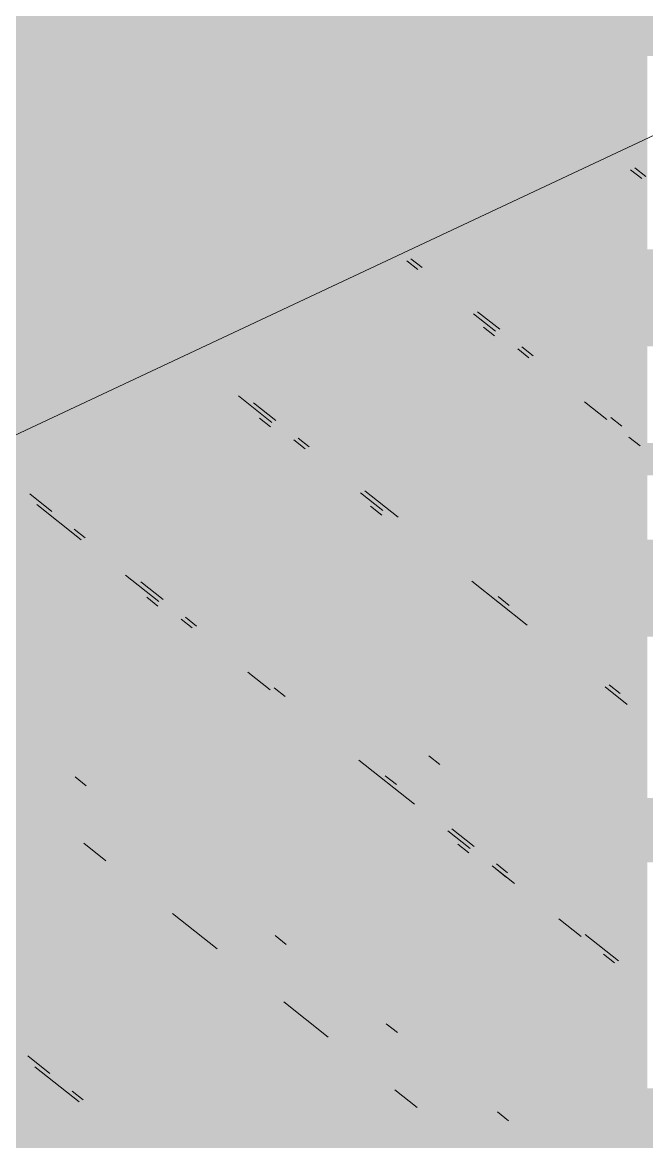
# Paper-space layout '03 3D Building and Roof' of a CAD drawing. Header units: millimetres. Extents: x 5 to 415, y 5 to 292.
# Drawn here: x 257.98 to 259.845, y 86.311 to 89.656 of the extents above; entities that cross this region are included whole.
import ezdxf

# ---------------------------------------------------------------- set-up
doc = ezdxf.new("R2010")
doc.units = ezdxf.units.MM
doc.layers.add('EXISTING', color=7, linetype='Continuous')
doc.layers.add('IMAGES', color=7, linetype='Continuous')

# ---------------------------------------------------------------- blocks, each defined once
blk = doc.blocks.new('SHEET_03')
at = {"layer": 'EXISTING', "color": 250, "lineweight": 9}
for p, q in [((257.3087, 88.1174), (260.9688, 89.8357)), ((259.7972, 89.2153), (259.8304, 89.1889)), ((259.8429, 89.1948), (259.8097, 89.2211)), ((259.1283, 88.9431), (259.1615, 88.9168)), ((259.174, 88.9227), (259.1408, 88.949)), ((259.3274, 88.7851), (259.3938, 88.7324)), ((259.4063, 88.7383), (259.3399, 88.791)), ((259.3907, 88.7188), (259.3575, 88.7451)), ((259.4602, 88.6798), (259.4934, 88.6534)), ((259.5059, 88.6593), (259.4727, 88.6856)), ((258.6253, 88.5393), (258.7249, 88.4603)), ((258.7374, 88.4662), (258.671, 88.5189)), ((259.6594, 88.5217), (259.7258, 88.469)), ((258.7218, 88.4467), (258.6886, 88.473)), ((259.7715, 88.4486), (259.7383, 88.4749)), ((258.7913, 88.4076), (258.8245, 88.3813)), ((258.837, 88.3872), (258.8038, 88.4135)), ((259.7922, 88.4164), (259.8254, 88.39)), ((258.0685, 88.1941), (258.0021, 88.2468)), ((258.9905, 88.2496), (259.0569, 88.1969)), ((259.1026, 88.1765), (259.003, 88.2555)), ((258.0228, 88.2146), (258.1556, 88.1092)), ((259.0537, 88.1833), (259.0206, 88.2096)), ((258.1681, 88.1151), (258.1349, 88.1414)), ((258.2884, 88.0038), (258.388, 87.9248)), ((258.4005, 87.9307), (258.3341, 87.9834)), ((259.3224, 87.9862), (259.4884, 87.8545)), ((258.3848, 87.9112), (258.3516, 87.9375)), ((259.4345, 87.9131), (259.4013, 87.9394)), ((258.4544, 87.8721), (258.4876, 87.8458)), ((258.5001, 87.8517), (258.4669, 87.878)), ((258.6535, 87.7141), (258.7199, 87.6614)), ((258.7656, 87.641), (258.7324, 87.6673)), ((259.7208, 87.6702), (259.7872, 87.6175)), ((259.7665, 87.6497), (259.7333, 87.676)), ((258.9855, 87.4507), (259.1515, 87.319)), ((259.2275, 87.4377), (259.1943, 87.464)), ((258.1709, 87.3742), (258.1377, 87.4005)), ((259.0976, 87.3776), (259.0644, 87.4039)), ((259.2511, 87.24), (259.3175, 87.1873)), ((259.3299, 87.1932), (259.2636, 87.2459)), ((258.1632, 87.2028), (258.2296, 87.1502)), ((259.3143, 87.1737), (259.2811, 87.2)), ((259.3838, 87.1347), (259.4502, 87.082)), ((259.4295, 87.1142), (259.3963, 87.1405)), ((259.4264, 87.1006), (259.3932, 87.1269)), ((258.4288, 86.9921), (258.5616, 86.8868)), ((259.583, 86.9766), (259.6494, 86.9239)), ((259.7615, 86.8508), (259.6619, 86.9298)), ((258.7684, 86.9001), (258.7352, 86.9264)), ((259.7158, 86.8713), (259.749, 86.8449)), ((258.7607, 86.7287), (258.8935, 86.6234)), ((259.1004, 86.6367), (259.0672, 86.663)), ((258.0625, 86.5143), (257.9961, 86.567)), ((258.0168, 86.5348), (258.1496, 86.4294)), ((258.1621, 86.4353), (258.1289, 86.4616)), ((259.0927, 86.4654), (259.1591, 86.4127)), ((259.4324, 86.3733), (259.3992, 86.3996))]:
    blk.add_line(p, q, dxfattribs=at)
at = {"layer": 'IMAGES', "color": 7}
for points in [[(255.4145, 89.6518), (260.3291, 89.6518), (255.4145, 89.7482), (260.3291, 89.7482)], [(255.3182, 89.5554), (259.9436, 89.5554), (255.3182, 89.6518), (259.9436, 89.6518)], [(255.1255, 89.4589), (259.8473, 89.4589), (255.1255, 89.5554), (259.8473, 89.5554)], [(254.74, 89.3625), (259.5582, 89.3625), (254.74, 89.4589), (259.5582, 89.4589)], [(259.5582, 89.3625), (259.6545, 89.3625), (259.5582, 89.4589), (259.6545, 89.4589)], [(259.6545, 89.3625), (259.7509, 89.3625), (259.6545, 89.4589), (259.7509, 89.4589)], [(259.7509, 89.2661), (259.8473, 89.2661), (259.7509, 89.4589), (259.8473, 89.4589)], [(254.6436, 89.2661), (259.3655, 89.2661), (254.6436, 89.3625), (259.3655, 89.3625)], [(259.3655, 89.2661), (259.4618, 89.2661), (259.3655, 89.3625), (259.4618, 89.3625)], [(259.4618, 89.2661), (259.5582, 89.2661), (259.4618, 89.3625), (259.5582, 89.3625)], [(259.5582, 89.2661), (259.6545, 89.2661), (259.5582, 89.3625), (259.6545, 89.3625)], [(259.6545, 89.2661), (259.7509, 89.2661), (259.6545, 89.3625), (259.7509, 89.3625)], [(254.5473, 89.1697), (259.1727, 89.1697), (254.5473, 89.2661), (259.1727, 89.2661)], [(259.1727, 89.1697), (259.2691, 89.1697), (259.1727, 89.2661), (259.2691, 89.2661)], [(259.2691, 89.1697), (259.3655, 89.1697), (259.2691, 89.2661), (259.3655, 89.2661)], [(259.3655, 89.1697), (259.5582, 89.1697), (259.3655, 89.2661), (259.5582, 89.2661)], [(259.5582, 89.1697), (259.6545, 89.1697), (259.5582, 89.2661), (259.6545, 89.2661)], [(259.6545, 89.1697), (259.7509, 89.1697), (259.6545, 89.2661), (259.7509, 89.2661)], [(259.7509, 89.1697), (259.8473, 89.1697), (259.7509, 89.2661), (259.8473, 89.2661)], [(254.1618, 89.0733), (258.98, 89.0733), (254.1618, 89.1697), (258.98, 89.1697)], [(258.98, 89.0733), (259.1727, 89.0733), (258.98, 89.1697), (259.1727, 89.1697)], [(259.1727, 89.0733), (259.3655, 89.0733), (259.1727, 89.1697), (259.3655, 89.1697)], [(259.3655, 89.0733), (259.4618, 89.0733), (259.3655, 89.1697), (259.4618, 89.1697)], [(259.4618, 89.0733), (259.5582, 89.0733), (259.4618, 89.1697), (259.5582, 89.1697)], [(259.5582, 89.0733), (259.6545, 89.0733), (259.5582, 89.1697), (259.6545, 89.1697)], [(259.6545, 89.0733), (259.8473, 89.0733), (259.6545, 89.1697), (259.8473, 89.1697)], [(253.8727, 88.9769), (258.8836, 88.9769), (253.8727, 89.0733), (258.8836, 89.0733)], [(258.8836, 88.9769), (258.98, 88.9769), (258.8836, 89.0733), (258.98, 89.0733)], [(258.98, 88.9769), (259.0764, 88.9769), (258.98, 89.0733), (259.0764, 89.0733)], [(259.0764, 88.9769), (259.1727, 88.9769), (259.0764, 89.0733), (259.1727, 89.0733)], [(259.1727, 88.9769), (259.2691, 88.9769), (259.1727, 89.0733), (259.2691, 89.0733)], [(259.2691, 88.9769), (259.3655, 88.9769), (259.2691, 89.0733), (259.3655, 89.0733)], [(259.3655, 88.9769), (259.4618, 88.9769), (259.3655, 89.0733), (259.4618, 89.0733)], [(259.4618, 88.9769), (259.5582, 88.9769), (259.4618, 89.0733), (259.5582, 89.0733)], [(259.5582, 88.9769), (259.7509, 88.9769), (259.5582, 89.0733), (259.7509, 89.0733)], [(259.7509, 88.9769), (259.8473, 88.9769), (259.7509, 89.0733), (259.8473, 89.0733)], [(253.7764, 88.8805), (258.4982, 88.8805), (253.7764, 88.9769), (258.4982, 88.9769)], [(258.4982, 88.8805), (258.5945, 88.8805), (258.4982, 88.9769), (258.5945, 88.9769)], [(258.5945, 88.8805), (258.6909, 88.8805), (258.5945, 88.9769), (258.6909, 88.9769)], [(258.6909, 88.8805), (258.8836, 88.8805), (258.6909, 88.9769), (258.8836, 88.9769)], [(258.8836, 88.8805), (258.98, 88.8805), (258.8836, 88.9769), (258.98, 88.9769)], [(258.98, 88.8805), (259.0764, 88.8805), (258.98, 88.9769), (259.0764, 88.9769)], [(259.0764, 88.8805), (259.1727, 88.8805), (259.0764, 88.9769), (259.1727, 88.9769)], [(259.1727, 88.8805), (259.2691, 88.8805), (259.1727, 88.9769), (259.2691, 88.9769)], [(259.2691, 88.8805), (259.3655, 88.8805), (259.2691, 88.9769), (259.3655, 88.9769)], [(259.3655, 88.8805), (259.4618, 88.8805), (259.3655, 88.9769), (259.4618, 88.9769)], [(259.4618, 88.8805), (259.9436, 88.8805), (259.4618, 88.9769), (259.9436, 88.9769)], [(253.5836, 88.7841), (258.4018, 88.7841), (253.5836, 88.8805), (258.4018, 88.8805)], [(258.4018, 88.7841), (258.4982, 88.7841), (258.4018, 88.8805), (258.4982, 88.8805)], [(258.4982, 88.7841), (258.5945, 88.7841), (258.4982, 88.8805), (258.5945, 88.8805)], [(258.5945, 88.7841), (258.6909, 88.7841), (258.5945, 88.8805), (258.6909, 88.8805)], [(258.6909, 88.7841), (258.7873, 88.7841), (258.6909, 88.8805), (258.7873, 88.8805)], [(258.7873, 88.7841), (258.8836, 88.7841), (258.7873, 88.8805), (258.8836, 88.8805)], [(258.8836, 88.7841), (258.98, 88.7841), (258.8836, 88.8805), (258.98, 88.8805)], [(258.98, 88.7841), (259.0764, 88.7841), (258.98, 88.8805), (259.0764, 88.8805)], [(259.0764, 88.7841), (259.1727, 88.7841), (259.0764, 88.8805), (259.1727, 88.8805)], [(259.1727, 88.7841), (259.2691, 88.7841), (259.1727, 88.8805), (259.2691, 88.8805)], [(259.2691, 88.6877), (259.3655, 88.6877), (259.2691, 88.8805), (259.3655, 88.8805)], [(259.3655, 88.7841), (259.4618, 88.7841), (259.3655, 88.8805), (259.4618, 88.8805)], [(259.4618, 88.7841), (259.5582, 88.7841), (259.4618, 88.8805), (259.5582, 88.8805)], [(259.5582, 88.7841), (260.1364, 88.7841), (259.5582, 88.8805), (260.1364, 88.8805)], [(253.3909, 88.6877), (258.1127, 88.6877), (253.3909, 88.7841), (258.1127, 88.7841)], [(258.1127, 88.6877), (258.2091, 88.6877), (258.1127, 88.7841), (258.2091, 88.7841)], [(258.2091, 88.6877), (258.3055, 88.6877), (258.2091, 88.7841), (258.3055, 88.7841)], [(258.3055, 88.6877), (258.4018, 88.6877), (258.3055, 88.7841), (258.4018, 88.7841)], [(258.4018, 88.6877), (258.5945, 88.6877), (258.4018, 88.7841), (258.5945, 88.7841)], [(258.5945, 88.6877), (258.7873, 88.6877), (258.5945, 88.7841), (258.7873, 88.7841)], [(258.7873, 88.6877), (258.8836, 88.6877), (258.7873, 88.7841), (258.8836, 88.7841)], [(258.8836, 88.6877), (258.98, 88.6877), (258.8836, 88.7841), (258.98, 88.7841)], [(258.98, 88.6877), (259.0764, 88.6877), (258.98, 88.7841), (259.0764, 88.7841)], [(259.0764, 88.6877), (259.1727, 88.6877), (259.0764, 88.7841), (259.1727, 88.7841)], [(259.1727, 88.6877), (259.2691, 88.6877), (259.1727, 88.7841), (259.2691, 88.7841)], [(259.3655, 88.6877), (259.4618, 88.6877), (259.3655, 88.7841), (259.4618, 88.7841)], [(259.4618, 88.6877), (259.5582, 88.6877), (259.4618, 88.7841), (259.5582, 88.7841)], [(259.5582, 88.6877), (259.6545, 88.6877), (259.5582, 88.7841), (259.6545, 88.7841)], [(259.6545, 88.6877), (260.1364, 88.6877), (259.6545, 88.7841), (260.1364, 88.7841)], [(257.92, 88.5913), (258.0164, 88.5913), (257.92, 88.6877), (258.0164, 88.6877)], [(258.0164, 88.5913), (258.1127, 88.5913), (258.0164, 88.6877), (258.1127, 88.6877)], [(258.1127, 88.5913), (258.3055, 88.5913), (258.1127, 88.6877), (258.3055, 88.6877)], [(258.3055, 88.5913), (258.4018, 88.5913), (258.3055, 88.6877), (258.4018, 88.6877)], [(258.4018, 88.5913), (258.4982, 88.5913), (258.4018, 88.6877), (258.4982, 88.6877)], [(258.4982, 88.5913), (258.5945, 88.5913), (258.4982, 88.6877), (258.5945, 88.6877)], [(258.5945, 88.5913), (258.6909, 88.5913), (258.5945, 88.6877), (258.6909, 88.6877)], [(258.6909, 88.5913), (258.7873, 88.5913), (258.6909, 88.6877), (258.7873, 88.6877)], [(258.7873, 88.4949), (258.8836, 88.4949), (258.7873, 88.6877), (258.8836, 88.6877)], [(258.8836, 88.5913), (259.2691, 88.5913), (258.8836, 88.6877), (259.2691, 88.6877)], [(259.2691, 88.5913), (259.4618, 88.5913), (259.2691, 88.6877), (259.4618, 88.6877)], [(259.4618, 88.5913), (259.5582, 88.5913), (259.4618, 88.6877), (259.5582, 88.6877)], [(259.5582, 88.5913), (259.6545, 88.5913), (259.5582, 88.6877), (259.6545, 88.6877)], [(259.6545, 88.5913), (259.7509, 88.5913), (259.6545, 88.6877), (259.7509, 88.6877)], [(259.7509, 88.5913), (259.8473, 88.5913), (259.7509, 88.6877), (259.8473, 88.6877)], [(257.92, 88.3985), (258.0164, 88.3985), (257.92, 88.5913), (258.0164, 88.5913)], [(258.0164, 88.4949), (258.2091, 88.4949), (258.0164, 88.5913), (258.2091, 88.5913)], [(258.2091, 88.4949), (258.3055, 88.4949), (258.2091, 88.5913), (258.3055, 88.5913)], [(258.3055, 88.4949), (258.4018, 88.4949), (258.3055, 88.5913), (258.4018, 88.5913)], [(258.4018, 88.4949), (258.4982, 88.4949), (258.4018, 88.5913), (258.4982, 88.5913)], [(258.4982, 88.4949), (258.5945, 88.4949), (258.4982, 88.5913), (258.5945, 88.5913)], [(258.5945, 88.4949), (258.6909, 88.4949), (258.5945, 88.5913), (258.6909, 88.5913)], [(258.6909, 88.4949), (258.7873, 88.4949), (258.6909, 88.5913), (258.7873, 88.5913)], [(258.8836, 88.4949), (259.3655, 88.4949), (258.8836, 88.5913), (259.3655, 88.5913)], [(259.3655, 88.4949), (259.4618, 88.4949), (259.3655, 88.5913), (259.4618, 88.5913)], [(259.4618, 88.4949), (259.5582, 88.4949), (259.4618, 88.5913), (259.5582, 88.5913)], [(259.5582, 88.4949), (259.6545, 88.4949), (259.5582, 88.5913), (259.6545, 88.5913)], [(259.6545, 88.4949), (259.7509, 88.4949), (259.6545, 88.5913), (259.7509, 88.5913)], [(259.7509, 88.4949), (259.8473, 88.4949), (259.7509, 88.5913), (259.8473, 88.5913)], [(258.0164, 88.3985), (258.2091, 88.3985), (258.0164, 88.4949), (258.2091, 88.4949)], [(258.2091, 88.3985), (258.3055, 88.3985), (258.2091, 88.4949), (258.3055, 88.4949)], [(258.3055, 88.3985), (258.4018, 88.3985), (258.3055, 88.4949), (258.4018, 88.4949)], [(258.4018, 88.3985), (258.5945, 88.3985), (258.4018, 88.4949), (258.5945, 88.4949)], [(258.5945, 88.3985), (258.6909, 88.3985), (258.5945, 88.4949), (258.6909, 88.4949)], [(258.6909, 88.3985), (258.7873, 88.3985), (258.6909, 88.4949), (258.7873, 88.4949)], [(258.7873, 88.3021), (258.8836, 88.3021), (258.7873, 88.4949), (258.8836, 88.4949)], [(258.8836, 88.3985), (258.98, 88.3985), (258.8836, 88.4949), (258.98, 88.4949)], [(258.98, 88.3985), (259.4618, 88.3985), (258.98, 88.4949), (259.4618, 88.4949)], [(259.4618, 88.3985), (259.5582, 88.3985), (259.4618, 88.4949), (259.5582, 88.4949)], [(259.5582, 88.3985), (259.6545, 88.3985), (259.5582, 88.4949), (259.6545, 88.4949)], [(259.6545, 88.3985), (259.7509, 88.3985), (259.6545, 88.4949), (259.7509, 88.4949)], [(259.7509, 88.3985), (259.8473, 88.3985), (259.7509, 88.4949), (259.8473, 88.4949)], [(257.92, 88.3021), (258.0164, 88.3021), (257.92, 88.3985), (258.0164, 88.3985)], [(258.0164, 88.3021), (258.1127, 88.3021), (258.0164, 88.3985), (258.1127, 88.3985)], [(258.1127, 88.3021), (258.2091, 88.3021), (258.1127, 88.3985), (258.2091, 88.3985)], [(258.2091, 88.3021), (258.3055, 88.3021), (258.2091, 88.3985), (258.3055, 88.3985)], [(258.3055, 88.3021), (258.5945, 88.3021), (258.3055, 88.3985), (258.5945, 88.3985)], [(258.5945, 88.3021), (258.6909, 88.3021), (258.5945, 88.3985), (258.6909, 88.3985)], [(258.6909, 88.3021), (258.7873, 88.3021), (258.6909, 88.3985), (258.7873, 88.3985)], [(258.8836, 88.3021), (258.98, 88.3021), (258.8836, 88.3985), (258.98, 88.3985)], [(258.98, 88.3021), (259.0764, 88.3021), (258.98, 88.3985), (259.0764, 88.3985)], [(259.0764, 88.3021), (259.1727, 88.3021), (259.0764, 88.3985), (259.1727, 88.3985)], [(259.1727, 88.3021), (259.5582, 88.3021), (259.1727, 88.3985), (259.5582, 88.3985)], [(259.5582, 88.3021), (259.7509, 88.3021), (259.5582, 88.3985), (259.7509, 88.3985)], [(259.7509, 88.3021), (260.04, 88.3021), (259.7509, 88.3985), (260.04, 88.3985)], [(257.92, 88.2057), (258.0164, 88.2057), (257.92, 88.3021), (258.0164, 88.3021)], [(258.0164, 88.2057), (258.1127, 88.2057), (258.0164, 88.3021), (258.1127, 88.3021)], [(258.1127, 88.2057), (258.2091, 88.2057), (258.1127, 88.3021), (258.2091, 88.3021)], [(258.2091, 88.2057), (258.3055, 88.2057), (258.2091, 88.3021), (258.3055, 88.3021)], [(258.3055, 88.2057), (258.4018, 88.2057), (258.3055, 88.3021), (258.4018, 88.3021)], [(258.4018, 88.2057), (258.7873, 88.2057), (258.4018, 88.3021), (258.7873, 88.3021)], [(258.7873, 88.2057), (258.8836, 88.2057), (258.7873, 88.3021), (258.8836, 88.3021)], [(258.8836, 88.2057), (259.0764, 88.2057), (258.8836, 88.3021), (259.0764, 88.3021)], [(259.0764, 88.2057), (259.1727, 88.2057), (259.0764, 88.3021), (259.1727, 88.3021)], [(259.1727, 88.2057), (259.2691, 88.2057), (259.1727, 88.3021), (259.2691, 88.3021)], [(259.2691, 88.2057), (259.7509, 88.2057), (259.2691, 88.3021), (259.7509, 88.3021)], [(259.7509, 88.2057), (259.8473, 88.2057), (259.7509, 88.3021), (259.8473, 88.3021)], [(257.92, 88.1093), (258.0164, 88.1093), (257.92, 88.2057), (258.0164, 88.2057)], [(258.0164, 88.1093), (258.1127, 88.1093), (258.0164, 88.2057), (258.1127, 88.2057)], [(258.1127, 88.1093), (258.2091, 88.1093), (258.1127, 88.2057), (258.2091, 88.2057)], [(258.2091, 88.1093), (258.3055, 88.1093), (258.2091, 88.2057), (258.3055, 88.2057)], [(258.3055, 88.1093), (258.4018, 88.1093), (258.3055, 88.2057), (258.4018, 88.2057)], [(258.4018, 88.1093), (258.4982, 88.1093), (258.4018, 88.2057), (258.4982, 88.2057)], [(258.4982, 88.1093), (258.5945, 88.1093), (258.4982, 88.2057), (258.5945, 88.2057)], [(258.5945, 88.1093), (258.8836, 88.1093), (258.5945, 88.2057), (258.8836, 88.2057)], [(258.8836, 88.1093), (258.98, 88.1093), (258.8836, 88.2057), (258.98, 88.2057)], [(258.98, 88.1093), (259.1727, 88.1093), (258.98, 88.2057), (259.1727, 88.2057)], [(259.1727, 88.1093), (259.2691, 88.1093), (259.1727, 88.2057), (259.2691, 88.2057)], [(259.2691, 88.1093), (259.3655, 88.1093), (259.2691, 88.2057), (259.3655, 88.2057)], [(259.3655, 88.1093), (259.8473, 88.1093), (259.3655, 88.2057), (259.8473, 88.2057)], [(257.92, 88.0129), (258.0164, 88.0129), (257.92, 88.1093), (258.0164, 88.1093)], [(258.0164, 88.0129), (258.1127, 88.0129), (258.0164, 88.1093), (258.1127, 88.1093)], [(258.1127, 88.0129), (258.2091, 88.0129), (258.1127, 88.1093), (258.2091, 88.1093)], [(258.2091, 88.0129), (258.3055, 88.0129), (258.2091, 88.1093), (258.3055, 88.1093)], [(258.3055, 88.0129), (258.4018, 88.0129), (258.3055, 88.1093), (258.4018, 88.1093)], [(258.4018, 88.0129), (258.4982, 88.0129), (258.4018, 88.1093), (258.4982, 88.1093)], [(258.4982, 88.0129), (258.5945, 88.0129), (258.4982, 88.1093), (258.5945, 88.1093)], [(258.5945, 88.0129), (258.6909, 88.0129), (258.5945, 88.1093), (258.6909, 88.1093)], [(258.6909, 88.0129), (258.98, 88.0129), (258.6909, 88.1093), (258.98, 88.1093)], [(258.98, 88.0129), (259.0764, 88.0129), (258.98, 88.1093), (259.0764, 88.1093)], [(259.0764, 88.0129), (259.1727, 88.0129), (259.0764, 88.1093), (259.1727, 88.1093)], [(259.1727, 88.0129), (259.2691, 88.0129), (259.1727, 88.1093), (259.2691, 88.1093)], [(259.2691, 88.0129), (259.3655, 88.0129), (259.2691, 88.1093), (259.3655, 88.1093)], [(259.3655, 88.0129), (259.4618, 88.0129), (259.3655, 88.1093), (259.4618, 88.1093)], [(259.4618, 88.0129), (259.9436, 88.0129), (259.4618, 88.1093), (259.9436, 88.1093)], [(257.6309, 87.9165), (258.1127, 87.9165), (257.6309, 88.0129), (258.1127, 88.0129)], [(258.1127, 87.9165), (258.2091, 87.9165), (258.1127, 88.0129), (258.2091, 88.0129)], [(258.2091, 87.9165), (258.3055, 87.9165), (258.2091, 88.0129), (258.3055, 88.0129)], [(258.3055, 87.9165), (258.4018, 87.9165), (258.3055, 88.0129), (258.4018, 88.0129)], [(258.4018, 87.9165), (258.4982, 87.9165), (258.4018, 88.0129), (258.4982, 88.0129)], [(258.4982, 87.9165), (258.5945, 87.9165), (258.4982, 88.0129), (258.5945, 88.0129)], [(258.5945, 87.9165), (258.6909, 87.9165), (258.5945, 88.0129), (258.6909, 88.0129)], [(258.6909, 87.9165), (258.7873, 87.9165), (258.6909, 88.0129), (258.7873, 88.0129)], [(258.7873, 87.9165), (259.0764, 87.9165), (258.7873, 88.0129), (259.0764, 88.0129)], [(259.0764, 87.9165), (259.1727, 87.9165), (259.0764, 88.0129), (259.1727, 88.0129)], [(259.1727, 87.9165), (259.2691, 87.9165), (259.1727, 88.0129), (259.2691, 88.0129)], [(259.2691, 87.9165), (259.3655, 87.9165), (259.2691, 88.0129), (259.3655, 88.0129)], [(259.3655, 87.9165), (259.4618, 87.9165), (259.3655, 88.0129), (259.4618, 88.0129)], [(259.4618, 87.9165), (260.04, 87.9165), (259.4618, 88.0129), (260.04, 88.0129)], [(257.8236, 87.8201), (258.2091, 87.8201), (257.8236, 87.9165), (258.2091, 87.9165)], [(258.2091, 87.8201), (258.3055, 87.8201), (258.2091, 87.9165), (258.3055, 87.9165)], [(258.3055, 87.8201), (258.4018, 87.8201), (258.3055, 87.9165), (258.4018, 87.9165)], [(258.4018, 87.8201), (258.4982, 87.8201), (258.4018, 87.9165), (258.4982, 87.9165)], [(258.4982, 87.8201), (258.6909, 87.8201), (258.4982, 87.9165), (258.6909, 87.9165)], [(258.6909, 87.8201), (258.7873, 87.8201), (258.6909, 87.9165), (258.7873, 87.9165)], [(258.7873, 87.8201), (258.8836, 87.8201), (258.7873, 87.9165), (258.8836, 87.9165)], [(258.8836, 87.8201), (259.2691, 87.8201), (258.8836, 87.9165), (259.2691, 87.9165)], [(259.2691, 87.8201), (259.3655, 87.8201), (259.2691, 87.9165), (259.3655, 87.9165)], [(259.3655, 87.8201), (259.5582, 87.8201), (259.3655, 87.9165), (259.5582, 87.9165)], [(259.5582, 87.8201), (259.6545, 87.8201), (259.5582, 87.9165), (259.6545, 87.9165)], [(259.6545, 87.8201), (259.7509, 87.8201), (259.6545, 87.9165), (259.7509, 87.9165)], [(259.7509, 87.8201), (260.2327, 87.8201), (259.7509, 87.9165), (260.2327, 87.9165)], [(257.92, 87.7237), (258.3055, 87.7237), (257.92, 87.8201), (258.3055, 87.8201)], [(258.3055, 87.7237), (258.4018, 87.7237), (258.3055, 87.8201), (258.4018, 87.8201)], [(258.4018, 87.7237), (258.4982, 87.7237), (258.4018, 87.8201), (258.4982, 87.8201)], [(258.4982, 87.7237), (258.5945, 87.7237), (258.4982, 87.8201), (258.5945, 87.8201)], [(258.5945, 87.7237), (258.6909, 87.7237), (258.5945, 87.8201), (258.6909, 87.8201)], [(258.6909, 87.7237), (258.7873, 87.7237), (258.6909, 87.8201), (258.7873, 87.8201)], [(258.7873, 87.7237), (258.8836, 87.7237), (258.7873, 87.8201), (258.8836, 87.8201)], [(258.8836, 87.7237), (258.98, 87.7237), (258.8836, 87.8201), (258.98, 87.8201)], [(258.98, 87.7237), (259.0764, 87.7237), (258.98, 87.8201), (259.0764, 87.8201)], [(259.0764, 87.7237), (259.3655, 87.7237), (259.0764, 87.8201), (259.3655, 87.8201)], [(259.3655, 87.7237), (259.4618, 87.7237), (259.3655, 87.8201), (259.4618, 87.8201)], [(259.4618, 87.7237), (259.5582, 87.7237), (259.4618, 87.8201), (259.5582, 87.8201)], [(259.5582, 87.7237), (259.7509, 87.7237), (259.5582, 87.8201), (259.7509, 87.8201)], [(259.7509, 87.7237), (259.8473, 87.7237), (259.7509, 87.8201), (259.8473, 87.8201)], [(257.92, 87.6273), (258.0164, 87.6273), (257.92, 87.7237), (258.0164, 87.7237)], [(258.0164, 87.6273), (258.4982, 87.6273), (258.0164, 87.7237), (258.4982, 87.7237)], [(258.4982, 87.6273), (258.5945, 87.6273), (258.4982, 87.7237), (258.5945, 87.7237)], [(258.5945, 87.6273), (258.7873, 87.6273), (258.5945, 87.7237), (258.7873, 87.7237)], [(258.7873, 87.6273), (258.8836, 87.6273), (258.7873, 87.7237), (258.8836, 87.7237)], [(258.8836, 87.6273), (258.98, 87.6273), (258.8836, 87.7237), (258.98, 87.7237)], [(258.98, 87.6273), (259.0764, 87.6273), (258.98, 87.7237), (259.0764, 87.7237)], [(259.0764, 87.6273), (259.1727, 87.6273), (259.0764, 87.7237), (259.1727, 87.7237)], [(259.1727, 87.6273), (259.4618, 87.6273), (259.1727, 87.7237), (259.4618, 87.7237)], [(259.4618, 87.6273), (259.5582, 87.6273), (259.4618, 87.7237), (259.5582, 87.7237)], [(259.5582, 87.6273), (259.6545, 87.6273), (259.5582, 87.7237), (259.6545, 87.7237)], [(259.6545, 87.6273), (259.8473, 87.6273), (259.6545, 87.7237), (259.8473, 87.7237)], [(257.92, 87.5309), (258.0164, 87.5309), (257.92, 87.6273), (258.0164, 87.6273)], [(258.0164, 87.5309), (258.1127, 87.5309), (258.0164, 87.6273), (258.1127, 87.6273)], [(258.1127, 87.5309), (258.2091, 87.5309), (258.1127, 87.6273), (258.2091, 87.6273)], [(258.2091, 87.5309), (258.5945, 87.5309), (258.2091, 87.6273), (258.5945, 87.6273)], [(258.5945, 87.5309), (258.6909, 87.5309), (258.5945, 87.6273), (258.6909, 87.6273)], [(258.6909, 87.5309), (258.7873, 87.5309), (258.6909, 87.6273), (258.7873, 87.6273)], [(258.7873, 87.5309), (258.8836, 87.5309), (258.7873, 87.6273), (258.8836, 87.6273)], [(258.8836, 87.5309), (258.98, 87.5309), (258.8836, 87.6273), (258.98, 87.6273)], [(258.98, 87.5309), (259.0764, 87.5309), (258.98, 87.6273), (259.0764, 87.6273)], [(259.0764, 87.5309), (259.1727, 87.5309), (259.0764, 87.6273), (259.1727, 87.6273)], [(259.1727, 87.5309), (259.2691, 87.5309), (259.1727, 87.6273), (259.2691, 87.6273)], [(259.2691, 87.5309), (259.3655, 87.5309), (259.2691, 87.6273), (259.3655, 87.6273)], [(259.3655, 87.5309), (259.5582, 87.5309), (259.3655, 87.6273), (259.5582, 87.6273)], [(259.5582, 87.5309), (259.6545, 87.5309), (259.5582, 87.6273), (259.6545, 87.6273)], [(259.6545, 87.5309), (259.7509, 87.5309), (259.6545, 87.6273), (259.7509, 87.6273)], [(259.7509, 87.5309), (259.8473, 87.5309), (259.7509, 87.6273), (259.8473, 87.6273)], [(257.8236, 87.4345), (258.0164, 87.4345), (257.8236, 87.5309), (258.0164, 87.5309)], [(258.0164, 87.4345), (258.1127, 87.4345), (258.0164, 87.5309), (258.1127, 87.5309)], [(258.1127, 87.4345), (258.2091, 87.4345), (258.1127, 87.5309), (258.2091, 87.5309)], [(258.2091, 87.4345), (258.3055, 87.4345), (258.2091, 87.5309), (258.3055, 87.5309)], [(258.3055, 87.4345), (258.6909, 87.4345), (258.3055, 87.5309), (258.6909, 87.5309)], [(258.6909, 87.4345), (258.7873, 87.4345), (258.6909, 87.5309), (258.7873, 87.5309)], [(258.7873, 87.4345), (258.8836, 87.4345), (258.7873, 87.5309), (258.8836, 87.5309)], [(258.8836, 87.4345), (258.98, 87.4345), (258.8836, 87.5309), (258.98, 87.5309)], [(258.98, 87.4345), (259.0764, 87.4345), (258.98, 87.5309), (259.0764, 87.5309)], [(259.0764, 87.4345), (259.1727, 87.4345), (259.0764, 87.5309), (259.1727, 87.5309)], [(259.1727, 87.4345), (259.2691, 87.4345), (259.1727, 87.5309), (259.2691, 87.5309)], [(259.2691, 87.4345), (259.3655, 87.4345), (259.2691, 87.5309), (259.3655, 87.5309)], [(259.3655, 87.4345), (259.4618, 87.4345), (259.3655, 87.5309), (259.4618, 87.5309)], [(259.4618, 87.4345), (259.7509, 87.4345), (259.4618, 87.5309), (259.7509, 87.5309)], [(259.7509, 87.4345), (259.8473, 87.4345), (259.7509, 87.5309), (259.8473, 87.5309)], [(257.92, 87.3381), (258.0164, 87.3381), (257.92, 87.4345), (258.0164, 87.4345)], [(258.0164, 87.3381), (258.1127, 87.3381), (258.0164, 87.4345), (258.1127, 87.4345)], [(258.1127, 87.3381), (258.2091, 87.3381), (258.1127, 87.4345), (258.2091, 87.4345)], [(258.2091, 87.3381), (258.3055, 87.3381), (258.2091, 87.4345), (258.3055, 87.4345)], [(258.3055, 87.3381), (258.4018, 87.3381), (258.3055, 87.4345), (258.4018, 87.4345)], [(258.4018, 87.3381), (258.7873, 87.3381), (258.4018, 87.4345), (258.7873, 87.4345)], [(258.7873, 87.3381), (258.8836, 87.3381), (258.7873, 87.4345), (258.8836, 87.4345)], [(258.8836, 87.3381), (258.98, 87.3381), (258.8836, 87.4345), (258.98, 87.4345)], [(258.98, 87.3381), (259.0764, 87.3381), (258.98, 87.4345), (259.0764, 87.4345)], [(259.0764, 87.3381), (259.1727, 87.3381), (259.0764, 87.4345), (259.1727, 87.4345)], [(259.1727, 87.3381), (259.2691, 87.3381), (259.1727, 87.4345), (259.2691, 87.4345)], [(259.2691, 87.3381), (259.3655, 87.3381), (259.2691, 87.4345), (259.3655, 87.4345)], [(259.3655, 87.3381), (259.5582, 87.3381), (259.3655, 87.4345), (259.5582, 87.4345)], [(259.5582, 87.3381), (259.8473, 87.3381), (259.5582, 87.4345), (259.8473, 87.4345)], [(257.92, 87.2417), (258.0164, 87.2417), (257.92, 87.3381), (258.0164, 87.3381)], [(258.0164, 87.2417), (258.1127, 87.2417), (258.0164, 87.3381), (258.1127, 87.3381)], [(258.1127, 87.2417), (258.2091, 87.2417), (258.1127, 87.3381), (258.2091, 87.3381)], [(258.2091, 87.2417), (258.3055, 87.2417), (258.2091, 87.3381), (258.3055, 87.3381)], [(258.3055, 87.2417), (258.4018, 87.2417), (258.3055, 87.3381), (258.4018, 87.3381)], [(258.4018, 87.2417), (258.4982, 87.2417), (258.4018, 87.3381), (258.4982, 87.3381)], [(258.4982, 87.2417), (258.98, 87.2417), (258.4982, 87.3381), (258.98, 87.3381)], [(258.98, 87.2417), (259.0764, 87.2417), (258.98, 87.3381), (259.0764, 87.3381)], [(259.0764, 87.2417), (259.1727, 87.2417), (259.0764, 87.3381), (259.1727, 87.3381)], [(259.1727, 87.2417), (259.2691, 87.2417), (259.1727, 87.3381), (259.2691, 87.3381)], [(259.2691, 87.2417), (259.3655, 87.2417), (259.2691, 87.3381), (259.3655, 87.3381)], [(259.3655, 87.2417), (259.4618, 87.2417), (259.3655, 87.3381), (259.4618, 87.3381)], [(259.4618, 87.2417), (259.5582, 87.2417), (259.4618, 87.3381), (259.5582, 87.3381)], [(259.5582, 87.2417), (259.6545, 87.2417), (259.5582, 87.3381), (259.6545, 87.3381)], [(259.6545, 87.2417), (259.9436, 87.2417), (259.6545, 87.3381), (259.9436, 87.3381)], [(257.92, 87.1453), (258.0164, 87.1453), (257.92, 87.2417), (258.0164, 87.2417)], [(258.0164, 87.1453), (258.1127, 87.1453), (258.0164, 87.2417), (258.1127, 87.2417)], [(258.1127, 87.1453), (258.2091, 87.1453), (258.1127, 87.2417), (258.2091, 87.2417)], [(258.2091, 87.0489), (258.3055, 87.0489), (258.2091, 87.2417), (258.3055, 87.2417)], [(258.3055, 87.1453), (258.4018, 87.1453), (258.3055, 87.2417), (258.4018, 87.2417)], [(258.4018, 87.1453), (258.4982, 87.1453), (258.4018, 87.2417), (258.4982, 87.2417)], [(258.4982, 87.1453), (258.6909, 87.1453), (258.4982, 87.2417), (258.6909, 87.2417)], [(258.6909, 87.1453), (259.0764, 87.1453), (258.6909, 87.2417), (259.0764, 87.2417)], [(259.0764, 87.1453), (259.1727, 87.1453), (259.0764, 87.2417), (259.1727, 87.2417)], [(259.1727, 87.1453), (259.2691, 87.1453), (259.1727, 87.2417), (259.2691, 87.2417)], [(259.2691, 87.1453), (259.3655, 87.1453), (259.2691, 87.2417), (259.3655, 87.2417)], [(259.3655, 87.1453), (259.4618, 87.1453), (259.3655, 87.2417), (259.4618, 87.2417)], [(259.4618, 87.1453), (259.5582, 87.1453), (259.4618, 87.2417), (259.5582, 87.2417)], [(259.5582, 87.1453), (259.6545, 87.1453), (259.5582, 87.2417), (259.6545, 87.2417)], [(259.6545, 87.1453), (259.7509, 87.1453), (259.6545, 87.2417), (259.7509, 87.2417)], [(259.7509, 87.1453), (260.1364, 87.1453), (259.7509, 87.2417), (260.1364, 87.2417)], [(257.5345, 87.0489), (258.0164, 87.0489), (257.5345, 87.1453), (258.0164, 87.1453)], [(258.0164, 87.0489), (258.1127, 87.0489), (258.0164, 87.1453), (258.1127, 87.1453)], [(258.1127, 87.0489), (258.2091, 87.0489), (258.1127, 87.1453), (258.2091, 87.1453)], [(258.3055, 87.0489), (258.4018, 87.0489), (258.3055, 87.1453), (258.4018, 87.1453)], [(258.4018, 87.0489), (258.4982, 87.0489), (258.4018, 87.1453), (258.4982, 87.1453)], [(258.4982, 87.0489), (258.5945, 87.0489), (258.4982, 87.1453), (258.5945, 87.1453)], [(258.5945, 87.0489), (258.6909, 87.0489), (258.5945, 87.1453), (258.6909, 87.1453)], [(258.6909, 87.0489), (258.7873, 87.0489), (258.6909, 87.1453), (258.7873, 87.1453)], [(258.7873, 87.0489), (259.1727, 87.0489), (258.7873, 87.1453), (259.1727, 87.1453)], [(259.1727, 87.0489), (259.2691, 87.0489), (259.1727, 87.1453), (259.2691, 87.1453)], [(259.2691, 87.0489), (259.3655, 87.0489), (259.2691, 87.1453), (259.3655, 87.1453)], [(259.3655, 87.0489), (259.4618, 87.0489), (259.3655, 87.1453), (259.4618, 87.1453)], [(259.4618, 87.0489), (259.5582, 87.0489), (259.4618, 87.1453), (259.5582, 87.1453)], [(259.5582, 87.0489), (259.6545, 87.0489), (259.5582, 87.1453), (259.6545, 87.1453)], [(259.6545, 87.0489), (259.7509, 87.0489), (259.6545, 87.1453), (259.7509, 87.1453)], [(259.7509, 87.0489), (259.8473, 87.0489), (259.7509, 87.1453), (259.8473, 87.1453)], [(257.7273, 86.9525), (258.1127, 86.9525), (257.7273, 87.0489), (258.1127, 87.0489)], [(258.1127, 86.9525), (258.2091, 86.9525), (258.1127, 87.0489), (258.2091, 87.0489)], [(258.2091, 86.9525), (258.3055, 86.9525), (258.2091, 87.0489), (258.3055, 87.0489)], [(258.3055, 86.9525), (258.4018, 86.9525), (258.3055, 87.0489), (258.4018, 87.0489)], [(258.4018, 86.9525), (258.4982, 86.9525), (258.4018, 87.0489), (258.4982, 87.0489)], [(258.4982, 86.9525), (258.5945, 86.9525), (258.4982, 87.0489), (258.5945, 87.0489)], [(258.5945, 86.9525), (258.6909, 86.9525), (258.5945, 87.0489), (258.6909, 87.0489)], [(258.6909, 86.9525), (258.7873, 86.9525), (258.6909, 87.0489), (258.7873, 87.0489)], [(258.7873, 86.9525), (258.8836, 86.9525), (258.7873, 87.0489), (258.8836, 87.0489)], [(258.8836, 86.9525), (259.2691, 86.9525), (258.8836, 87.0489), (259.2691, 87.0489)], [(259.2691, 86.9525), (259.3655, 86.9525), (259.2691, 87.0489), (259.3655, 87.0489)], [(259.3655, 86.9525), (259.4618, 86.9525), (259.3655, 87.0489), (259.4618, 87.0489)], [(259.4618, 86.9525), (259.6545, 86.9525), (259.4618, 87.0489), (259.6545, 87.0489)], [(259.6545, 86.9525), (259.7509, 86.9525), (259.6545, 87.0489), (259.7509, 87.0489)], [(259.7509, 86.9525), (259.8473, 86.9525), (259.7509, 87.0489), (259.8473, 87.0489)], [(257.8236, 86.8561), (258.3055, 86.8561), (257.8236, 86.9525), (258.3055, 86.9525)], [(258.3055, 86.8561), (258.4018, 86.8561), (258.3055, 86.9525), (258.4018, 86.9525)], [(258.4018, 86.8561), (258.4982, 86.8561), (258.4018, 86.9525), (258.4982, 86.9525)], [(258.4982, 86.8561), (258.5945, 86.8561), (258.4982, 86.9525), (258.5945, 86.9525)], [(258.5945, 86.8561), (258.6909, 86.8561), (258.5945, 86.9525), (258.6909, 86.9525)], [(258.6909, 86.8561), (258.7873, 86.8561), (258.6909, 86.9525), (258.7873, 86.9525)], [(258.7873, 86.8561), (258.8836, 86.8561), (258.7873, 86.9525), (258.8836, 86.9525)], [(258.8836, 86.8561), (258.98, 86.8561), (258.8836, 86.9525), (258.98, 86.9525)], [(258.98, 86.8561), (259.0764, 86.8561), (258.98, 86.9525), (259.0764, 86.9525)], [(259.0764, 86.8561), (259.3655, 86.8561), (259.0764, 86.9525), (259.3655, 86.9525)], [(259.3655, 86.8561), (259.4618, 86.8561), (259.3655, 86.9525), (259.4618, 86.9525)], [(259.4618, 86.8561), (259.5582, 86.8561), (259.4618, 86.9525), (259.5582, 86.9525)], [(259.5582, 86.8561), (259.6545, 86.8561), (259.5582, 86.9525), (259.6545, 86.9525)], [(259.6545, 86.8561), (259.7509, 86.8561), (259.6545, 86.9525), (259.7509, 86.9525)], [(259.7509, 86.8561), (259.8473, 86.8561), (259.7509, 86.9525), (259.8473, 86.9525)], [(257.92, 86.7597), (258.4018, 86.7597), (257.92, 86.8561), (258.4018, 86.8561)], [(258.4018, 86.7597), (258.4982, 86.7597), (258.4018, 86.8561), (258.4982, 86.8561)], [(258.4982, 86.7597), (258.5945, 86.7597), (258.4982, 86.8561), (258.5945, 86.8561)], [(258.5945, 86.7597), (258.6909, 86.7597), (258.5945, 86.8561), (258.6909, 86.8561)], [(258.6909, 86.7597), (258.7873, 86.7597), (258.6909, 86.8561), (258.7873, 86.8561)], [(258.7873, 86.7597), (258.8836, 86.7597), (258.7873, 86.8561), (258.8836, 86.8561)], [(258.8836, 86.7597), (258.98, 86.7597), (258.8836, 86.8561), (258.98, 86.8561)], [(258.98, 86.7597), (259.0764, 86.7597), (258.98, 86.8561), (259.0764, 86.8561)], [(259.0764, 86.7597), (259.1727, 86.7597), (259.0764, 86.8561), (259.1727, 86.8561)], [(259.1727, 86.7597), (259.5582, 86.7597), (259.1727, 86.8561), (259.5582, 86.8561)], [(259.5582, 86.7597), (259.6545, 86.7597), (259.5582, 86.8561), (259.6545, 86.8561)], [(259.6545, 86.7597), (259.7509, 86.7597), (259.6545, 86.8561), (259.7509, 86.8561)], [(259.7509, 86.7597), (259.8473, 86.7597), (259.7509, 86.8561), (259.8473, 86.8561)], [(257.92, 86.6633), (258.0164, 86.6633), (257.92, 86.7597), (258.0164, 86.7597)], [(258.0164, 86.6633), (258.1127, 86.6633), (258.0164, 86.7597), (258.1127, 86.7597)], [(258.1127, 86.6633), (258.4982, 86.6633), (258.1127, 86.7597), (258.4982, 86.7597)], [(258.4982, 86.6633), (258.5945, 86.6633), (258.4982, 86.7597), (258.5945, 86.7597)], [(258.5945, 86.6633), (258.6909, 86.6633), (258.5945, 86.7597), (258.6909, 86.7597)], [(258.6909, 86.6633), (258.7873, 86.6633), (258.6909, 86.7597), (258.7873, 86.7597)], [(258.7873, 86.6633), (258.8836, 86.6633), (258.7873, 86.7597), (258.8836, 86.7597)], [(258.8836, 86.6633), (258.98, 86.6633), (258.8836, 86.7597), (258.98, 86.7597)], [(258.98, 86.6633), (259.0764, 86.6633), (258.98, 86.7597), (259.0764, 86.7597)], [(259.0764, 86.6633), (259.2691, 86.6633), (259.0764, 86.7597), (259.2691, 86.7597)], [(259.2691, 86.6633), (259.6545, 86.6633), (259.2691, 86.7597), (259.6545, 86.7597)], [(259.6545, 86.6633), (259.7509, 86.6633), (259.6545, 86.7597), (259.7509, 86.7597)], [(259.7509, 86.6633), (259.8473, 86.6633), (259.7509, 86.7597), (259.8473, 86.7597)], [(257.92, 86.4705), (258.0164, 86.4705), (257.92, 86.6633), (258.0164, 86.6633)], [(258.0164, 86.5669), (258.1127, 86.5669), (258.0164, 86.6633), (258.1127, 86.6633)], [(258.1127, 86.5669), (258.2091, 86.5669), (258.1127, 86.6633), (258.2091, 86.6633)], [(258.2091, 86.5669), (258.5945, 86.5669), (258.2091, 86.6633), (258.5945, 86.6633)], [(258.5945, 86.5669), (258.6909, 86.5669), (258.5945, 86.6633), (258.6909, 86.6633)], [(258.6909, 86.5669), (258.7873, 86.5669), (258.6909, 86.6633), (258.7873, 86.6633)], [(258.7873, 86.5669), (258.8836, 86.5669), (258.7873, 86.6633), (258.8836, 86.6633)], [(258.8836, 86.5669), (258.98, 86.5669), (258.8836, 86.6633), (258.98, 86.6633)], [(258.98, 86.5669), (259.0764, 86.5669), (258.98, 86.6633), (259.0764, 86.6633)], [(259.0764, 86.5669), (259.1727, 86.5669), (259.0764, 86.6633), (259.1727, 86.6633)], [(259.1727, 86.5669), (259.2691, 86.5669), (259.1727, 86.6633), (259.2691, 86.6633)], [(259.2691, 86.5669), (259.3655, 86.5669), (259.2691, 86.6633), (259.3655, 86.6633)], [(259.3655, 86.5669), (259.8473, 86.5669), (259.3655, 86.6633), (259.8473, 86.6633)], [(258.0164, 86.4705), (258.1127, 86.4705), (258.0164, 86.5669), (258.1127, 86.5669)], [(258.1127, 86.4705), (258.2091, 86.4705), (258.1127, 86.5669), (258.2091, 86.5669)], [(258.2091, 86.4705), (258.3055, 86.4705), (258.2091, 86.5669), (258.3055, 86.5669)], [(258.3055, 86.4705), (258.7873, 86.4705), (258.3055, 86.5669), (258.7873, 86.5669)], [(258.7873, 86.4705), (258.8836, 86.4705), (258.7873, 86.5669), (258.8836, 86.5669)], [(258.8836, 86.4705), (258.98, 86.4705), (258.8836, 86.5669), (258.98, 86.5669)], [(258.98, 86.4705), (259.1727, 86.4705), (258.98, 86.5669), (259.1727, 86.5669)], [(259.1727, 86.4705), (259.2691, 86.4705), (259.1727, 86.5669), (259.2691, 86.5669)], [(259.2691, 86.4705), (259.3655, 86.4705), (259.2691, 86.5669), (259.3655, 86.5669)], [(259.3655, 86.4705), (259.4618, 86.4705), (259.3655, 86.5669), (259.4618, 86.5669)], [(259.4618, 86.4705), (259.8473, 86.4705), (259.4618, 86.5669), (259.8473, 86.5669)], [(257.92, 86.3741), (258.0164, 86.3741), (257.92, 86.4705), (258.0164, 86.4705)], [(258.0164, 86.3741), (258.2091, 86.3741), (258.0164, 86.4705), (258.2091, 86.4705)], [(258.2091, 86.3741), (258.3055, 86.3741), (258.2091, 86.4705), (258.3055, 86.4705)], [(258.3055, 86.3741), (258.4018, 86.3741), (258.3055, 86.4705), (258.4018, 86.4705)], [(258.4018, 86.3741), (258.4982, 86.3741), (258.4018, 86.4705), (258.4982, 86.4705)], [(258.4982, 86.3741), (258.8836, 86.3741), (258.4982, 86.4705), (258.8836, 86.4705)], [(258.8836, 86.3741), (258.98, 86.3741), (258.8836, 86.4705), (258.98, 86.4705)], [(258.98, 86.3741), (259.0764, 86.3741), (258.98, 86.4705), (259.0764, 86.4705)], [(259.0764, 86.3741), (259.1727, 86.3741), (259.0764, 86.4705), (259.1727, 86.4705)], [(259.1727, 86.3741), (259.2691, 86.3741), (259.1727, 86.4705), (259.2691, 86.4705)], [(259.2691, 86.3741), (259.3655, 86.3741), (259.2691, 86.4705), (259.3655, 86.4705)], [(259.3655, 86.3741), (259.4618, 86.3741), (259.3655, 86.4705), (259.4618, 86.4705)], [(259.4618, 86.3741), (259.5582, 86.3741), (259.4618, 86.4705), (259.5582, 86.4705)], [(259.5582, 86.3741), (259.6545, 86.3741), (259.5582, 86.4705), (259.6545, 86.4705)], [(259.6545, 86.3741), (260.04, 86.3741), (259.6545, 86.4705), (260.04, 86.4705)], [(257.5345, 86.2777), (258.0164, 86.2777), (257.5345, 86.3741), (258.0164, 86.3741)], [(258.0164, 86.2777), (258.1127, 86.2777), (258.0164, 86.3741), (258.1127, 86.3741)], [(258.1127, 86.1813), (258.2091, 86.1813), (258.1127, 86.3741), (258.2091, 86.3741)], [(258.2091, 86.2777), (258.3055, 86.2777), (258.2091, 86.3741), (258.3055, 86.3741)], [(258.3055, 86.2777), (258.4018, 86.2777), (258.3055, 86.3741), (258.4018, 86.3741)], [(258.4018, 86.2777), (258.4982, 86.2777), (258.4018, 86.3741), (258.4982, 86.3741)], [(258.4982, 86.2777), (258.5945, 86.2777), (258.4982, 86.3741), (258.5945, 86.3741)], [(258.5945, 86.2777), (258.98, 86.2777), (258.5945, 86.3741), (258.98, 86.3741)], [(258.98, 86.2777), (259.1727, 86.2777), (258.98, 86.3741), (259.1727, 86.3741)], [(259.1727, 86.2777), (259.3655, 86.2777), (259.1727, 86.3741), (259.3655, 86.3741)], [(259.3655, 86.2777), (259.5582, 86.2777), (259.3655, 86.3741), (259.5582, 86.3741)], [(259.5582, 86.2777), (259.6545, 86.2777), (259.5582, 86.3741), (259.6545, 86.3741)], [(259.6545, 86.2777), (259.7509, 86.2777), (259.6545, 86.3741), (259.7509, 86.3741)], [(259.7509, 86.2777), (260.1364, 86.2777), (259.7509, 86.3741), (260.1364, 86.3741)]]:
    blk.add_solid(points, dxfattribs=at)

psp = doc.layouts.new('03 3D Building and Roof')

# ---------------------------------------------------------------- block references
psp.add_blockref('SHEET_03', (0, 0))

doc.saveas('drawing.dxf')
